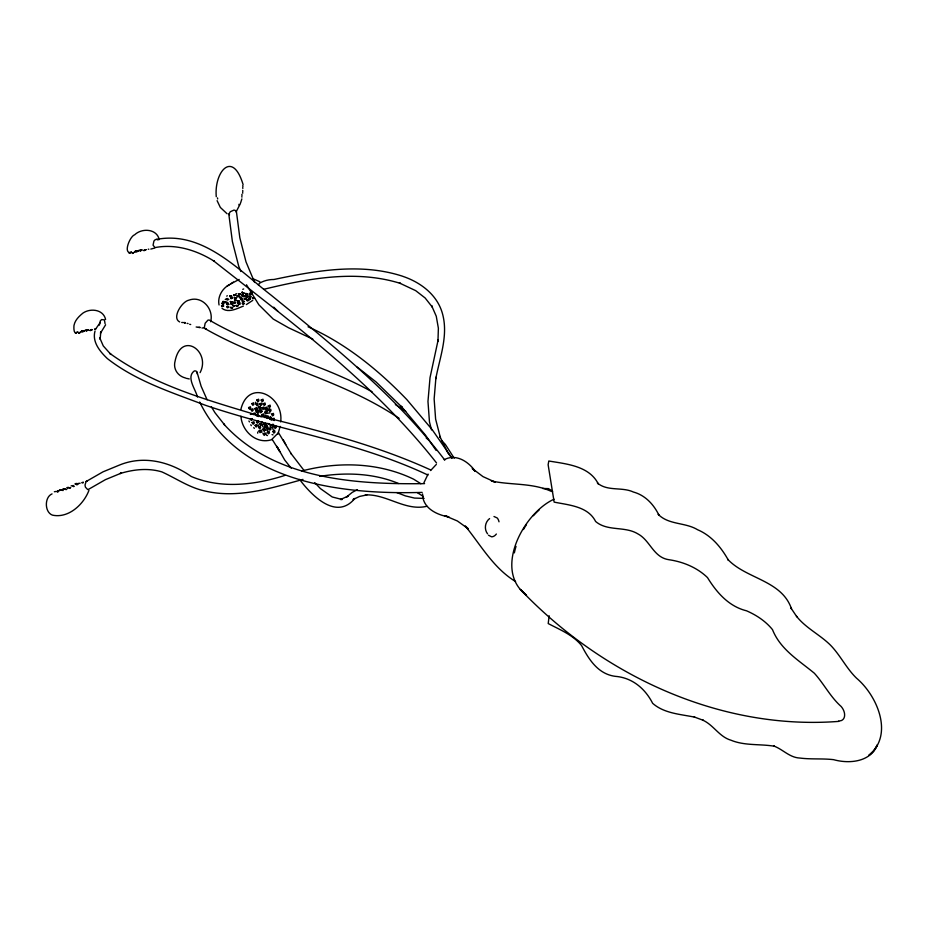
<?xml version="1.0" encoding="UTF-8"?>
<svg xmlns="http://www.w3.org/2000/svg" width="928" height="928" viewBox="0 0 928 928"><rect width="100%" height="100%" fill="white"/><g stroke="black" fill="none" stroke-linecap="round" stroke-linejoin="round"><path stroke-width="1.39" d="M99.424 325.102L100.282 320.937L101.616 319.545L104.412 319.882L105.061 323.652M250.235 418.795L251.268 420.5L252.428 418.598M251.012 419.027L251.627 418.98M253.425 414.712L253.901 413.134L255.258 413.018L255.177 415.234M256.105 408.772L255.594 409.248L256 408.587M257.091 408.216L257.59 410.304L259.48 410.141M257.694 433.179L257.74 431.996M258.552 426.056L258.599 424.873M258.784 416.614L258.425 415.118L256.638 415.964M260.71 408.865L261.209 410.965L262.137 411.243M261.464 430.232L261.963 432.332M262.612 426.254L262.647 425.07M264.132 429.397L263.622 429.873L264.016 429.223M264.468 431.149L263.97 429.061M265.698 424.792L264.341 429.119L265.826 430.314L266.777 429.861M266.568 410.246L266.614 409.062M266.011 434.362L266.058 433.179M266.986 406.974L266.556 409.7L265.199 409.816L264.84 408.32L265.965 407.276L267.496 409.062L269.375 408.888M267.856 418.482L267.89 417.298M267.566 430.604L268.227 428.411M270.083 426.254L270.129 425.07M272.438 420.036L272.913 418.458L274.259 418.342L274.178 420.57M272.774 429.014L272.82 427.831M273.134 425.987L273.168 424.247M280.662 421.915C284.235 395.954 248.6 377.742 240.862 409.422M95.039 330.948C91.884 341.922 99.992 351.492 107.335 358.568C136.103 381.106 171.692 392.416 205.436 405.281C279.061 430.279 357.152 441.624 427.924 475.043M135.36 251.453L135.964 251.094M549.144 615.751L548.216 623.558C559.92 629.729 572.843 634.845 581.554 645.528C589.234 660.133 598.804 675.236 617.34 676.547C633.418 678.588 645.494 689.295 652.651 703.32C664.204 713.528 680.433 714.189 694.794 717.182L694.225 716.973L703.296 720.325L702.589 720.058C713.493 724.838 719.188 736.762 730.893 740.184C744.824 745.961 760.044 743.78 774.486 746.251L773.674 745.973C782.896 749.279 789.519 757.642 799.959 758.06C811.13 759.487 822.417 758.362 833.576 759.661C849.19 764.034 870.615 762.155 877.412 744.824L873.782 750.775L868.852 755.392C894.058 734.802 877.331 695.768 856.567 678.217C846.382 668.38 840.327 655.238 830.479 645.157C819.865 634.613 805.794 628.117 796.444 616.18L796.839 616.772L791.039 608.153L791.514 608.861C781.678 580.07 746.158 579.037 727.68 559.271L728.271 560.013C721.137 547.218 711.335 535.56 697.566 529.714C685.258 522.209 668.647 525.039 658.184 514.309L658.926 515.11C653.718 504.449 645.238 495.239 633.43 492.037C621.922 486.643 607.48 491.654 597.388 482.989L598.282 483.882C589.164 465.844 566.474 464 548.796 461.007L548.135 464.742L554.155 502.118C568.852 505.099 588.004 506.282 595.625 521.49C607.631 531.698 624.915 525.84 638 533.948C650.331 540.583 653.358 557.496 668.984 559.723C683.147 561.8 697.114 567.542 707.496 577.587C716.636 592.458 728.724 606.425 746.518 610.798C756.436 615.102 765.623 621.18 772.49 629.625C780.332 649.461 798.811 660.365 814.355 673.241C823.948 683.808 830.374 696.963 841.186 706.521A10.788 7.18 50.9 0 1 844.492 713.307L844.631 714.989A10.8 7.192 50.9 0 1 841.186 720.627L838.622 721.044M280.21 426.37L277.878 434.223M81.351 331.586L80.26 332.317M81.188 331.412L83.056 330.844M83.311 331.458L83.601 331.284M87.209 330.426L86.582 330.264L87.162 329.997M88.427 329.846L86.327 330.925L88.09 329.881M210.633 321.726C214.078 309.175 202.107 295.278 188.883 300.162C182.016 301.403 171.471 317.91 179.672 321.946M105.606 324.8L100.479 333.152L100.792 331.667L100.166 339.242L99.702 337.711L103.263 345.912L110.896 354.45L109.898 353.429C154.941 386.129 210.25 400.838 262.844 416.834C319.87 430.801 377.139 445.486 430.72 469.974M240.932 271.51L238.705 266.208L232.394 241.558L228.81 214.159L230.26 211.735L234.007 210.064L236.304 210.83L239.842 237.846L245.99 261.824L254.62 282.46M240.549 203.093L241.86 198.917M200.065 372.638C211.236 351.492 181.401 330.333 175.125 360.969C172.84 368.903 177.851 376.13 185.403 377.963M423.91 482.769L428.086 474.08M88.926 490.413C83.555 504.646 68.37 518.578 52.467 515.144C44.37 512.221 44.416 496.932 52.061 493.905M240.364 203.684L236.048 211.967M258.471 284.989L259.353 283.33C263.714 280.697 268.83 279.456 273.911 279.49C315.833 270.709 360.435 262.589 402.323 276.15L403.425 276.556C420.906 282.564 437.146 294.872 442.366 313.27C448.653 335.321 439.779 357.35 435.766 378.856L435.963 377.186L434.142 398.947L435.615 419.12L440.371 437.552L439.756 436.23L447.783 452.783L451.924 458.154M284.757 475.449C254.655 485.1 221.026 489.091 191.145 476.447C170.323 461.784 143.921 455.045 119.538 465.032L102.996 471.842L86.107 481.528L85.016 485.019L85.422 487.165L87.65 489.543L88.868 489.149L105.456 479.637L121.406 473.06L120.037 473.535C133.597 469.406 148.12 467.782 161.901 471.9C176.018 478.314 188.871 487.386 204.218 490.831C237.603 499.02 270.964 488.128 302.992 479.416M255.838 411.533L256.499 409.329L255.942 408.424M257.416 416.196L258.019 416.138M257.01 420.755L256.534 422.321L257.59 423.18L258.726 422.124L258.355 420.628M267.612 411.034L268.227 410.025M264.84 417.577L265.454 416.556M271.196 420.198L271.811 419.189M272.786 424.467L272.171 424.525M271.37 424.908L272.438 425.755L273.563 424.711M95.352 329.452L100.27 322.457M226.803 296.206L227.221 295.626M241.976 292.274L242.394 291.694M430.58 470.566L436.334 464.418M56.214 491.446L54.358 491.747M63.139 490.541L61.492 490.112M71.108 485.889L73.405 485.518L72.593 485.982M73.556 486.655L74.368 486.202M489.59 518.578C484.973 522.104 483.964 529.227 487.548 533.832M304.488 471.064L290.835 453.293L291.288 453.896L278.493 432.703L272.055 439.164L279.838 451.669M243.113 184.637C232.568 149.35 213.997 172.086 216.27 196.736M229.564 284.594C222.302 288.295 217.314 296.856 219.054 304.964M252.752 300.382L246.349 304.57M134.978 251.813L132.298 253.472L133.354 252.752M134.92 251.465L136.555 250.92M138.411 250.954L136.37 251.894L138.052 250.92M141.346 250.374L140.464 250.27M142.193 250.003L140.14 250.943L141.822 249.968M144.014 250.142L144.606 250.189M148.236 249.18L148.828 249.226M79.425 332.92L79.762 332.839M82.082 331.122L81.618 331.4M85.991 329.811L84.924 330.414M94.54 329.104L95.143 329.011M230.608 283.933L239.192 279.432M226.942 286.288L233.438 282.1M131.463 251.766L129.038 253.158L131.231 252.486M77.824 331.644L75.4 333.048L76.746 332.537M81.304 331.296L82.58 330.704M81.768 331.47L82.522 331.029M79.634 332.688L78.567 333.303L80.26 332.421M86.907 329.916L85.828 330.646L87.487 329.974M90.932 329.742L89.842 330.484L90.851 330.136M91.164 330.345C94.911 327.851 87.418 332.572 91.559 329.486M95.12 329.162L95.77 328.825M135.708 251.024L134.514 251.859L135.65 251.395M135.511 251.523L136.288 251.07M138.69 250.467L139.328 250.142M140.662 249.957L139.618 250.676L141.253 250.015M357.373 489.671L352.211 492.385L346.295 497.199L348.116 496.074L340.53 499.508L342.177 499.508L332.236 496.979L320.404 488.58L314.731 482.618M250.351 414.41L251.882 414.271M256.778 415.361L257.729 414.909M265.002 411.707L265.953 411.255M270.002 412.96L268.122 413.134M270.373 419.305L271.498 418.261L270.466 416.556L269.34 417.6L269.712 419.108M269.364 423.945L267.612 423.412M265.048 426.984L263.158 427.158M272.519 426.996L270.628 427.158M444.187 459.696C456.066 453.374 468.489 461.587 475.298 471.354L472.236 468.512L482.989 476.621L495.274 482.177L491.33 480.959C511.235 485.344 532.452 482.618 551.568 491.504M243.391 306.078C237.023 308.63 228.23 313.27 222.024 308.351M554.028 499.218C523.578 512.906 492.756 570.221 526.501 595.184L520.283 589.419C601.646 674.876 719.362 730.568 838.703 721.392M196.156 327.004L197.734 327.155M130.848 252.613C122.856 253.564 130.013 236.118 134.676 234.784C141.764 227.905 156.786 228.532 159.233 239.586M80.307 332.073L81.873 331.366M242.753 289.327L243.67 288.956M226.351 298.816L227.267 298.445M225.237 299.512L226.154 299.141M243.739 295.858L241.744 295.904L241.872 295.081C243.542 293.654 244.783 297.134 243.809 296.009M252.045 293.387L249.261 294.28L250.78 294.918L251.558 293.828M246.604 296.241L245.827 297.331L247.822 297.285C249.087 295.533 244.586 296.972 245.85 295.208L247.846 295.174L247.068 296.264M136.114 251.186L136.741 250.931M263.575 289.35C308.003 278.551 355.702 269.422 400.49 283.423L399.4 283.005L415.674 290.638L425.14 297.992L432.239 307.006L431.636 305.695L436.264 316.239L438.376 328.21L437.958 341.458L438.167 339.787L430.024 377.684L427.97 401.441L429.467 421.904L431.532 429.919M76.351 484.056C79.008 482.896 73.092 483.743 75.644 484.172M60.761 489.949L60.819 489.88M58 491.388L57.188 491.852L57.965 492.049M68.092 487.977C70.748 486.806 64.832 487.652 67.384 488.082M76.757 484.903L77.569 484.451L76.792 484.242M76.699 332.711C73.416 334.231 73.822 327.201 73.996 325.403C75.017 320.125 78.961 316.367 82.94 313.096C90.434 307.91 103.391 309.372 105.595 319.464M264.967 415.93L265.953 415.593M150.823 249.075L154.698 248.031M301.554 471.053C338.407 461.32 378.96 462.399 413.644 479.196L420.871 483.72M444.802 460.079C396.094 396.07 333.094 345.518 271.08 295.139C237.951 269.48 201.944 229.854 155.254 239.656L153.92 241.06L153.062 245.212L155.046 247.59C175.752 243.577 196.864 250.305 214.356 261.302L213.324 260.64C292.146 322.7 374.123 383.438 436.543 462.956M272.182 439.512C256.789 444.93 241.93 431.416 240.932 416.278M493.986 516.502L497.199 517.975A10.278 6.264 -79.5 0 1 499.009 521.814M83.3 482.131L81.78 482.711L83.265 482.804M70.76 487.525L69.24 488.093L70.018 488.302M60.842 490.204L59.357 490.112L61.654 489.752M61.735 490.309L62.594 490.1M65.528 489.532L66.758 489.497M319.603 476.377C345.854 472.19 373.764 473.199 398.518 483.488M542.636 488.464L548.483 488.627L552.624 491.26M424.108 498.394L414.514 498.081L405.35 495.877L396.836 492.571M426.938 506.27C405.153 511.479 386.64 493.824 365.261 494.926L366.896 494.926L359.623 496.422L353.034 499.554L354.844 498.44C337.351 519.703 314.314 497.988 301.913 482.49L299.593 479.405M182.874 322.503L181.702 322.48M185.113 322.55L184.22 322.735L185.287 323.106M185.171 322.654L183.593 322.503M200.042 327.665L198.406 327.34L199.903 327.213M186.308 378.322L189.266 378.949M235.828 293.793L236.895 293.77M372.024 391.755C319.963 362.918 260.698 350.123 209.287 320.067L208 320.079L205.169 323.234L204.334 327.503L205.053 328.651L206.329 328.64M424.583 483.627C354.774 484.602 273.516 479.242 223.578 423.841L224.611 424.908L214.936 412.67L211.387 406.812M422.159 492.397C342.038 494.763 239.099 482.943 199.671 402.01M78.613 483.766L77.836 483.558L80.144 483.198M58.116 491.237L57.339 491.028L59.636 490.668M188.071 323.57L187.062 323.362M190.681 324.51L189.672 324.313M260.571 416.66L261.244 416.869M262.659 422.484L261.603 421.637M273.331 429.931L274.259 430.209M272.066 434.582L273.006 434.872M266.556 435.267L267.484 435.557M253.17 278.818L259.933 281.787M252.161 292.564L250.166 292.598L250.618 293.666M308.05 326.795C345.831 343.511 378.404 370.063 406.893 399.655L432.239 429.757L451.901 457.98M312.829 339.126L288.527 327.758L273.215 319.046L258.854 304.79L246.477 284.768M227.082 213.753L220.342 207.443L217.094 200.657M156.762 239.273L158.05 240.004M205.053 328.651C267.171 364.02 339.451 378.067 399.144 418.354M417.368 492.675L423.319 496.445M395.351 404.573L405.756 411.324M515.585 581.566C493.487 568.098 480.994 545.374 465.299 526.037L468.327 528.844L457.376 520.979L444.976 515.724L448.966 516.954C436.868 514.947 422.484 508.08 422.576 493.94M357.234 367.14L376.037 381.93L402.044 407.276L401.163 406.232L425.476 435.128L436.172 450.474M426.23 438.062L428.458 439.837M228.81 214.159L229.552 214.855M273.725 307.168L277.727 311.1M441.461 440.371L445.289 444.361L454.198 458.188M207.106 399.782L201.132 386.257L197.026 372.128L195.947 370.98L194.358 370.898C185.809 377.128 195.646 389.273 197.478 397.045M291.241 468.234L284.71 460.01L276.892 446.322L279.525 451.17M488.511 535.224L491.515 536.79A10.278 6.264 -79.5 0 0 496.364 534.029M273.122 425.43L273.679 426.346M258.378 406.151L258.935 407.056M255.467 402.253L256.012 403.158M266.324 424.769L266.87 425.674M253.773 427.541L254.318 428.446M248.913 420.999L249.47 421.904M250.78 424.757L251.326 425.662M283.237 439.779L285.789 444.558M203.847 327.99L201.944 327.967M197.026 372.128L197.328 374.054M242.776 185.635L242.916 186.69M242.742 187.7L242.834 188.454M242.707 190.379L242.834 191.435M242.672 192.444L242.765 193.198M241.872 194.323L241.999 195.379M241.837 196.388L241.93 197.142M238.937 204.299L239.03 205.053M217.512 197.919L217.651 198.975M514.356 552.891A49.52 28.594 -60 0 1 516.026 546.383M523.415 529.54A49.52 28.594 -60 0 1 526.454 524.656M533.368 515.736A49.52 28.594 -60 0 1 539.11 510.006M86.107 481.528A5.429 2.772 87.4 0 1 87.325 481.133M248.576 407.601L249.609 409.294L250.734 408.25L250.374 406.754L248.576 407.601M249.354 407.833L249.957 408.018L249.354 407.833M251.036 409.596L252.068 411.29L253.193 410.246L252.834 408.749L251.036 409.596M251.836 403.634L252.857 405.339L253.982 404.283L253.622 402.787L251.836 403.634M251.813 409.828L252.416 410.014L251.813 409.828M252.602 403.866L253.205 404.051L252.602 403.866M252.103 422.553L253.124 424.247L254.249 423.203L253.889 421.706L252.103 422.553M252.88 422.785L253.483 422.971L252.88 422.785M254.237 414.097L254.84 414.282L254.237 414.097M254.724 408.587L255.745 410.292L256.882 409.248L256.511 407.74L254.724 408.587M255.096 425.337L256.116 427.042L257.253 425.987L256.882 424.49L255.096 425.337M255.966 404.028L256.998 405.733L258.123 404.689L257.764 403.193L255.966 404.028M255.873 425.569L256.476 425.755L255.873 425.569M256.789 400.049L257.822 401.754L258.947 400.71L258.587 399.214L256.789 400.049M256.615 411.962L257.648 413.668L258.773 412.612L258.413 411.116L256.615 411.962M256.743 404.272L257.346 404.446L256.743 404.272M257.566 400.293L258.17 400.467L257.566 400.293M257.392 412.194L257.996 412.38L257.392 412.194M257.346 421.706L257.949 421.892L257.346 421.706M258.367 407.195L259.399 408.9L260.524 407.856L260.165 406.36L258.367 407.195M258.529 427.124L259.55 428.829L260.675 427.773L260.316 426.277L258.529 427.124M259.144 407.438L259.747 407.612L259.144 407.438M259.701 403.947L260.733 405.652L261.858 404.608L261.499 403.1L259.701 403.947M259.016 430.975L260.049 432.68L261.174 431.624L260.814 430.128L259.016 430.975M259.666 411.139L260.687 412.844L261.812 411.8L261.452 410.304L259.666 411.139M259.295 427.356L259.91 427.541L259.295 427.356M259.875 423.852L260.907 425.558L262.032 424.502L261.673 423.006L259.875 423.852M260.478 404.19L261.081 404.364L260.478 404.19M259.794 431.207L260.397 431.392L259.794 431.207M260.432 411.382L261.035 411.568L260.432 411.382M261.174 400.061L262.195 401.766L263.32 400.722L262.96 399.214L261.174 400.061M260.652 424.084L261.255 424.27L260.652 424.084M261.951 400.304L262.554 400.478L261.951 400.304M261.986 407.856L263.007 409.55L264.144 408.506L263.772 407.009L261.986 407.856M261.789 414.677L262.821 416.37L263.946 415.326L263.587 413.83L261.789 414.677M262.763 408.088L263.366 408.274L262.763 408.088M262.566 414.909L263.169 415.094L262.566 414.909M263.192 403.831L264.213 405.524L265.35 404.48L264.979 402.984L263.192 403.831M262.74 429.223L263.772 430.917L264.898 429.873L264.538 428.376L262.74 429.223M263.97 404.063L264.573 404.248L263.97 404.063M263.158 433.724L264.19 435.429L265.315 434.385L264.956 432.889L263.158 433.724M263.935 424.05L264.956 425.755L266.081 424.699L265.721 423.203L263.935 424.05M263.935 433.968L264.538 434.153L263.935 433.968M264.712 424.282L265.315 424.467L264.712 424.282M265.617 408.552L266.22 408.738L265.617 408.552M265.663 426.926L266.696 428.62L267.821 427.576L267.461 426.08L265.663 426.926M266.127 416.556L267.148 418.261L268.273 417.206L267.914 415.709L266.127 416.556M266.44 427.158L267.044 427.344L266.44 427.158M266.893 416.788L267.496 416.974L266.893 416.788M268.262 405.954L269.294 407.659L270.419 406.603L270.06 405.107L268.262 405.954M267.334 432.158L268.366 433.863L269.491 432.819L269.132 431.311L267.334 432.158M268.888 410.025L269.92 411.719L271.046 410.675L270.686 409.178L268.888 410.025M268.111 432.402L268.714 432.576L268.111 432.402M269.039 406.186L269.642 406.371L269.039 406.186M268.888 428.411L269.92 430.105L271.046 429.061L270.686 427.564L268.888 428.411M269.665 410.257L270.268 410.443L269.665 410.257M269.665 428.643L270.268 428.829L269.665 428.643M270.118 417.844L270.721 418.018L270.118 417.844M271.556 414.224L272.588 415.918L273.714 414.874L273.354 413.378L271.556 414.224M272.333 414.456L272.936 414.642L272.333 414.456M272.844 431.474L273.876 433.179L275.001 432.123L274.642 430.627L272.844 431.474M273.25 419.421L273.853 419.607L273.25 419.421M273.621 431.706L274.224 431.891L273.621 431.706M274.096 426.822L275.129 428.516L276.254 427.472L275.894 425.975L274.096 426.822M274.874 427.054L275.477 427.24L274.874 427.054M265.037 412.392L265.269 413.946L267.102 413.296L266.87 411.754L265.037 412.392M265.779 412.716L266.359 412.972L265.779 412.716M143.956 250.606L145.998 249.667L143.956 250.606M82.569 331.76L84.645 330.809L82.569 331.76M237 295.974L237.649 296.995L239.262 296.218L237 295.974M237.73 296.218L238.368 296.276L237.73 296.218M222.998 301.426L223.451 302.493L225.168 301.797L222.998 301.426M221.966 303.212L222.418 304.268L224.135 303.572L221.966 303.212M223.671 301.704L224.286 301.809L223.671 301.704M222.639 303.491L223.254 303.595L222.639 303.491M221.537 305.625L221.989 306.692L223.718 305.996L221.537 305.625M226.687 299.013L227.151 300.08L228.868 299.384L226.687 299.013M222.21 305.915L222.824 306.008L222.21 305.915M227.372 299.292L227.975 299.396L227.372 299.292M229.866 295.904L230.318 296.972L232.035 296.264L229.866 295.904M225.817 302.203L226.27 303.27L227.986 302.574L225.817 302.203M230.538 296.183L231.153 296.287L230.538 296.183M226.49 302.482L227.105 302.586L226.49 302.482M230.643 297.656L231.107 298.723L232.824 298.027L230.643 297.656M226.884 303.955L227.337 305.022L229.065 304.326L226.884 303.955M233.624 294.71L234.076 295.777L235.805 295.069L233.624 294.71M231.327 297.946L231.93 298.039L231.327 297.946M227.557 304.233L228.172 304.338L227.557 304.233M234.297 294.988L234.912 295.092L234.297 294.988M230.318 301.507L230.77 302.574L232.499 301.878L230.318 301.507M226.919 306.75L227.383 307.806L229.1 307.11L226.919 306.75M230.991 301.797L231.606 301.89L230.991 301.797M227.604 307.029L228.207 307.133L227.604 307.029M234.378 297.552L234.83 298.619L236.547 297.923L234.378 297.552M230.712 303.444L231.176 304.512L232.893 303.804L230.712 303.444M235.051 297.83L235.654 297.934L235.051 297.83M231.397 303.723L232 303.827L231.397 303.723M234.517 299.918L234.97 300.985L236.686 300.289L234.517 299.918M238.867 293.898L239.32 294.965L241.048 294.257L238.867 293.898M233.624 302.261L234.076 303.328L235.793 302.632L233.624 302.261M235.19 300.196L235.793 300.301L235.19 300.196M239.54 294.176L240.155 294.28L239.54 294.176M230.701 307.33L231.165 308.398L232.882 307.702L230.701 307.33M234.297 302.551L234.9 302.644L234.297 302.551M232.789 305.324L233.241 306.391L234.958 305.683L232.789 305.324M231.374 307.609L231.988 307.713L231.374 307.609M242.22 292.714L242.672 293.77L244.4 293.074L242.22 292.714M233.462 305.602L234.076 305.706L233.462 305.602M239.563 297.18L240.016 298.236L241.732 297.54L239.563 297.18M237.29 300.672L237.754 301.728L239.47 301.032L237.29 300.672M242.892 292.993L243.507 293.097L242.892 292.993M240.236 297.459L240.851 297.563L240.236 297.459M237.974 300.95L238.577 301.055L237.974 300.95M242.544 295.359L243.148 295.464L242.544 295.359M237.916 302.377L238.368 303.433L240.085 302.737L237.916 302.377M236.083 305.428L236.536 306.495L238.252 305.799L236.083 305.428M240.804 298.944L241.257 300.011L242.974 299.303L240.804 298.944M243.136 295.73L243.588 296.786L245.305 296.09L243.136 295.73M238.589 302.656L239.192 302.76L238.589 302.656M238.09 303.618L238.542 304.686L240.271 303.99L238.09 303.618M236.756 305.718L237.371 305.822L236.756 305.718M241.477 299.222L242.08 299.326L241.477 299.222M245.734 293.468L246.187 294.536L247.904 293.84L245.734 293.468M238.763 303.908L239.378 304.013L238.763 303.908M246.407 293.747L247.01 293.851L246.407 293.747M242.301 301.124L242.753 302.192L244.482 301.496L242.301 301.124M244.377 298.445L244.83 299.5L246.546 298.804L244.377 298.445M246.523 295.498L247.126 295.591L246.523 295.498M242.974 301.403L243.588 301.507L242.974 301.403M245.05 298.723L245.665 298.828L245.05 298.723M246.628 296.786L247.231 296.89L246.628 296.786M242.324 303.189L242.776 304.245L244.493 303.549L242.324 303.189M242.997 303.468L243.6 303.572L242.997 303.468M250.838 292.888L251.453 292.981L250.838 292.888M250.235 294.141L250.838 294.246L250.235 294.141M249.075 296.229L249.528 297.296L251.244 296.6L249.075 296.229M246.848 299.941L247.3 301.008L249.017 300.301L246.848 299.941M248.472 298.468L248.924 299.524L250.641 298.828L248.472 298.468M249.748 296.508L250.363 296.612L249.748 296.508M247.521 300.22L248.124 300.324L247.521 300.22M249.145 298.746L249.76 298.851L249.145 298.746M252.428 297.644L252.88 298.712L254.597 298.016L252.428 297.644M253.1 297.923L253.704 298.027L253.1 297.923M63.058 489.091L65.122 488.963L63.058 489.091M63.719 489.126L63.719 489.126M72.001 485.692L72.001 485.692M75.76 483.766L75.76 483.766"/></g></svg>
